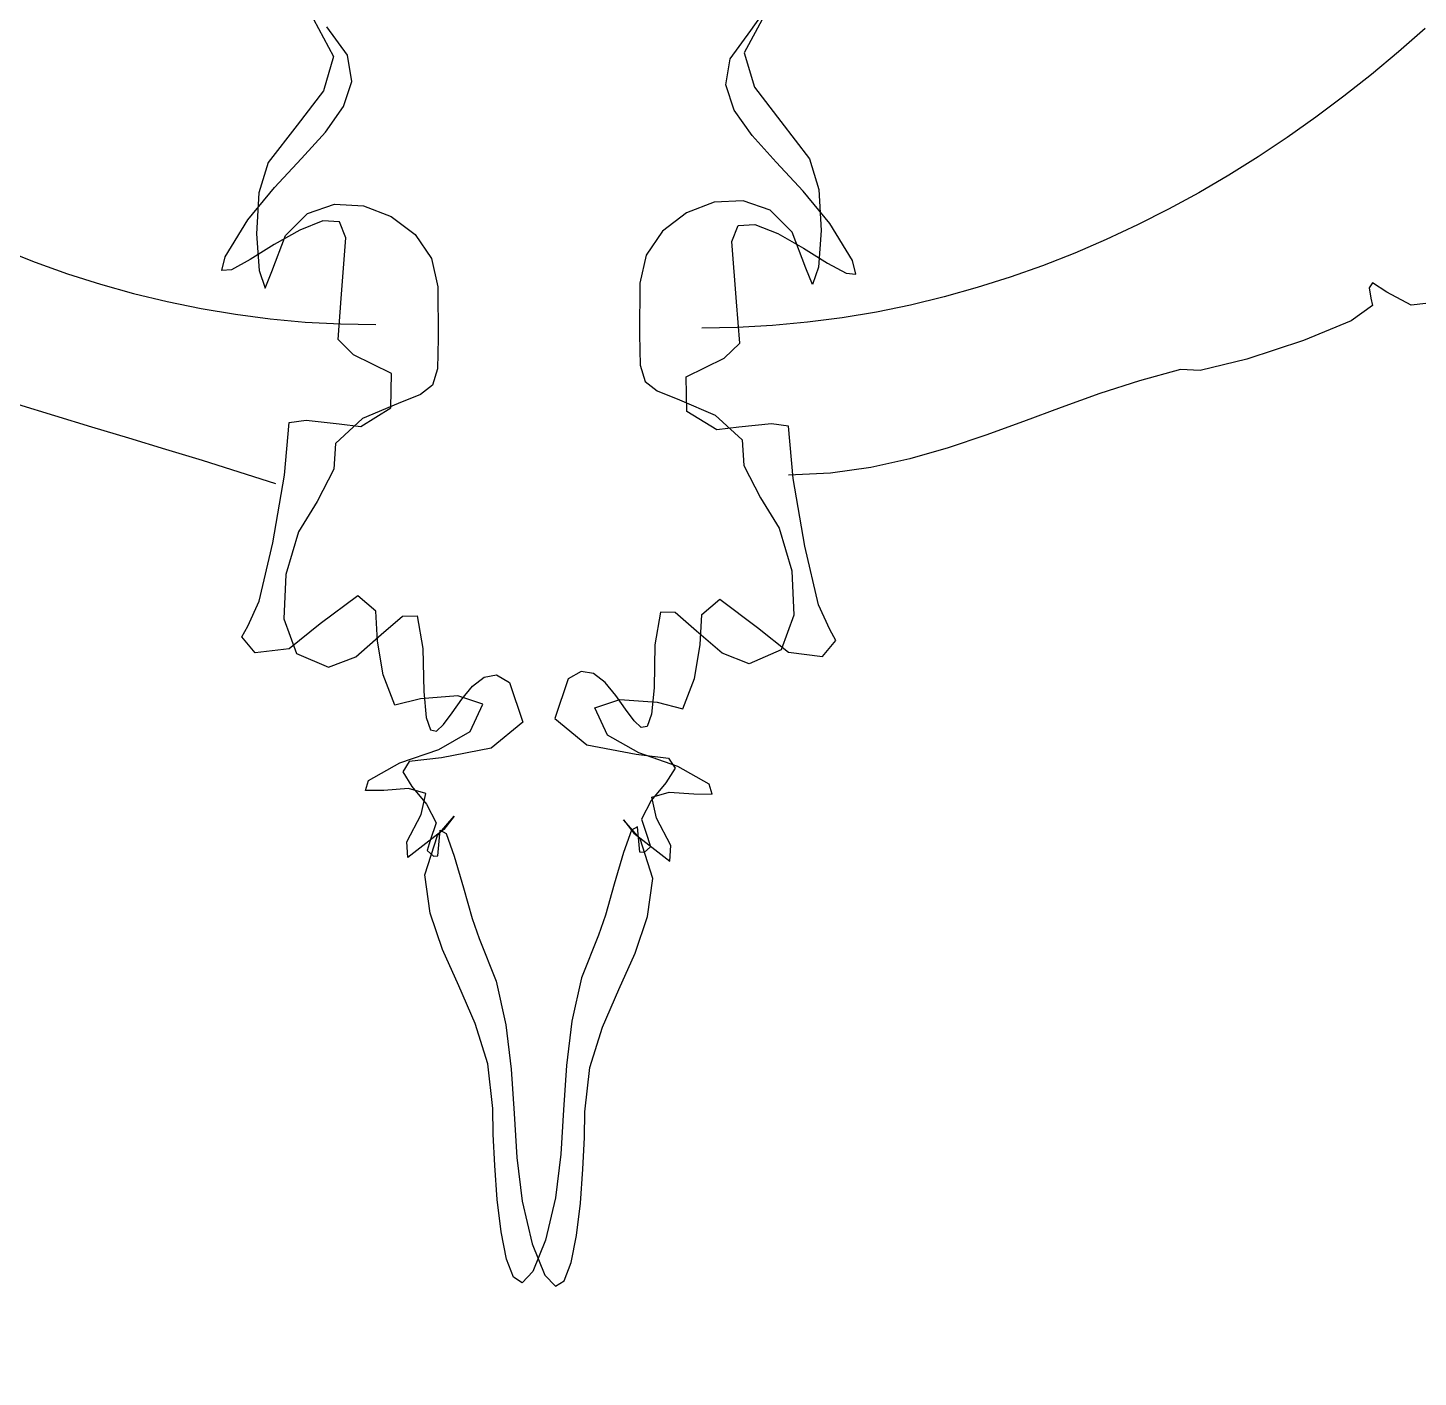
# Model space of a CAD drawing. Header units: centimetres. Extents: x -377343 to 693706, y 194584 to 813780.
# Drawn here: x 194837.48 to 194879.01, y 497991.72 to 498032.04 of the extents above; entities that cross this region are included whole.
import ezdxf

# ---------------------------------------------------------------- set-up
doc = ezdxf.new("R2010")
doc.units = ezdxf.units.CM
doc.layers.add('Layer1', color=7, linetype='Continuous')
doc.layers.add('PIPA', color=11, linetype='Continuous')

msp = doc.modelspace()

# ---------------------------------------------------------------- linework, layer by layer
at = {"layer": 'Layer1'}
for p, q in [((194859.072, 498031.962), (194859.798, 498032.988)), ((194859.072, 498031.962), (194859.798, 498032.988)), ((194846.01, 498032.3), (194846.606, 498031.188)), ((194846.01, 498032.3), (194846.606, 498031.188)), ((194847.027, 498031.224), (194846.414, 498032.068)), ((194847.027, 498031.224), (194846.414, 498032.068)), ((194859.477, 498032.406), (194858.88, 498031.294)), ((194859.477, 498032.406), (194858.88, 498031.294)), ((194879.223, 498032.019), (194878.429, 498031.322)), ((194879.223, 498032.019), (194878.429, 498031.322)), ((194858.459, 498031.118), (194859.072, 498031.962)), ((194858.459, 498031.118), (194859.072, 498031.962)), ((194846.606, 498031.188), (194846.305, 498030.161)), ((194846.606, 498031.188), (194846.305, 498030.161)), ((194847.159, 498030.441), (194847.027, 498031.224)), ((194847.159, 498030.441), (194847.027, 498031.224)), ((194858.88, 498031.294), (194859.181, 498030.267)), ((194858.88, 498031.294), (194859.181, 498030.267)), ((194878.429, 498031.322), (194877.619, 498030.647)), ((194878.429, 498031.322), (194877.619, 498030.647)), ((194858.328, 498030.335), (194858.459, 498031.118)), ((194858.328, 498030.335), (194858.459, 498031.118)), ((194846.907, 498029.687), (194847.159, 498030.441)), ((194846.907, 498029.687), (194847.159, 498030.441)), ((194877.619, 498030.647), (194876.794, 498029.996)), ((194877.619, 498030.647), (194876.794, 498029.996)), ((194846.305, 498030.161), (194845.519, 498029.133)), ((194846.305, 498030.161), (194845.519, 498029.133)), ((194858.579, 498029.581), (194858.328, 498030.335)), ((194858.579, 498029.581), (194858.328, 498030.335)), ((194859.181, 498030.267), (194859.968, 498029.239)), ((194859.181, 498030.267), (194859.968, 498029.239)), ((194876.794, 498029.996), (194875.955, 498029.368)), ((194876.794, 498029.996), (194875.955, 498029.368)), ((194846.372, 498028.929), (194846.907, 498029.687)), ((194846.372, 498028.929), (194846.907, 498029.687)), ((194859.114, 498028.823), (194858.579, 498029.581)), ((194859.114, 498028.823), (194858.579, 498029.581)), ((194845.519, 498029.133), (194844.658, 498028.021)), ((194845.519, 498029.133), (194844.658, 498028.021)), ((194859.968, 498029.239), (194860.828, 498028.127)), ((194859.968, 498029.239), (194860.828, 498028.127)), ((194875.955, 498029.368), (194875.101, 498028.766)), ((194875.955, 498029.368), (194875.101, 498028.766)), ((194845.652, 498028.135), (194846.372, 498028.929)), ((194845.652, 498028.135), (194846.372, 498028.929)), ((194859.834, 498028.029), (194859.114, 498028.823)), ((194859.834, 498028.029), (194859.114, 498028.823)), ((194875.101, 498028.766), (194874.234, 498028.188)), ((194875.101, 498028.766), (194874.234, 498028.188)), ((194844.658, 498028.021), (194844.378, 498027.109)), ((194844.658, 498028.021), (194844.378, 498027.109)), ((194844.847, 498027.27), (194845.652, 498028.135)), ((194844.847, 498027.27), (194845.652, 498028.135)), ((194860.64, 498027.164), (194859.834, 498028.029)), ((194860.64, 498027.164), (194859.834, 498028.029)), ((194860.828, 498028.127), (194861.108, 498027.215)), ((194860.828, 498028.127), (194861.108, 498027.215)), ((194874.234, 498028.188), (194873.353, 498027.638)), ((194874.234, 498028.188), (194873.353, 498027.638)), ((194873.353, 498027.638), (194872.458, 498027.114)), ((194873.353, 498027.638), (194872.458, 498027.114)), ((194844.054, 498026.303), (194844.847, 498027.27)), ((194844.054, 498026.303), (194844.847, 498027.27)), ((194844.378, 498027.109), (194844.309, 498025.882)), ((194844.378, 498027.109), (194844.309, 498025.882)), ((194861.432, 498026.197), (194860.64, 498027.164)), ((194861.432, 498026.197), (194860.64, 498027.164)), ((194861.108, 498027.215), (194861.178, 498025.989)), ((194861.108, 498027.215), (194861.178, 498025.989)), ((194872.458, 498027.114), (194871.55, 498026.619)), ((194872.458, 498027.114), (194871.55, 498026.619)), ((194845.83, 498026.49), (194846.636, 498026.771)), ((194845.83, 498026.49), (194846.636, 498026.771)), ((194846.636, 498026.771), (194847.502, 498026.726)), ((194846.636, 498026.771), (194847.502, 498026.726)), ((194847.502, 498026.726), (194848.336, 498026.407)), ((194847.502, 498026.726), (194848.336, 498026.407)), ((194857.985, 498026.832), (194857.15, 498026.513)), ((194857.985, 498026.832), (194857.15, 498026.513)), ((194858.851, 498026.877), (194857.985, 498026.832)), ((194858.851, 498026.877), (194857.985, 498026.832)), ((194859.656, 498026.596), (194858.851, 498026.877)), ((194859.656, 498026.596), (194858.851, 498026.877)), ((194871.55, 498026.619), (194870.63, 498026.152)), ((194871.55, 498026.619), (194870.63, 498026.152)), ((194843.374, 498025.199), (194844.054, 498026.303)), ((194843.374, 498025.199), (194844.054, 498026.303)), ((194845.178, 498025.835), (194845.83, 498026.49)), ((194845.178, 498025.835), (194845.83, 498026.49)), ((194846.288, 498026.276), (194845.6, 498026)), ((194846.288, 498026.276), (194845.6, 498026)), ((194846.786, 498026.246), (194846.288, 498026.276)), ((194846.786, 498026.246), (194846.288, 498026.276)), ((194846.977, 498025.762), (194846.786, 498026.246)), ((194846.977, 498025.762), (194846.786, 498026.246)), ((194848.336, 498026.407), (194849.047, 498025.864)), ((194848.336, 498026.407), (194849.047, 498025.864)), ((194857.15, 498026.513), (194856.44, 498025.97)), ((194857.15, 498026.513), (194856.44, 498025.97)), ((194860.309, 498025.941), (194859.656, 498026.596)), ((194860.309, 498025.941), (194859.656, 498026.596)), ((194862.112, 498025.093), (194861.432, 498026.197)), ((194862.112, 498025.093), (194861.432, 498026.197)), ((194844.309, 498025.882), (194844.391, 498024.786)), ((194844.309, 498025.882), (194844.391, 498024.786)), ((194844.771, 498024.756), (194845.178, 498025.835)), ((194844.771, 498024.756), (194845.178, 498025.835)), ((194845.6, 498026), (194844.838, 498025.565)), ((194845.6, 498026), (194844.838, 498025.565)), ((194849.047, 498025.864), (194849.541, 498025.147)), ((194849.047, 498025.864), (194849.541, 498025.147)), ((194856.44, 498025.97), (194855.946, 498025.253)), ((194856.44, 498025.97), (194855.946, 498025.253)), ((194858.509, 498025.656), (194858.701, 498026.14)), ((194858.509, 498025.656), (194858.701, 498026.14)), ((194858.701, 498026.14), (194859.199, 498026.17)), ((194858.701, 498026.14), (194859.199, 498026.17)), ((194859.199, 498026.17), (194859.887, 498025.894)), ((194859.199, 498026.17), (194859.887, 498025.894)), ((194859.887, 498025.894), (194860.649, 498025.459)), ((194859.887, 498025.894), (194860.649, 498025.459)), ((194860.715, 498024.862), (194860.309, 498025.941)), ((194860.715, 498024.862), (194860.309, 498025.941)), ((194861.178, 498025.989), (194861.096, 498024.892)), ((194861.178, 498025.989), (194861.096, 498024.892)), ((194870.63, 498026.152), (194869.696, 498025.715)), ((194870.63, 498026.152), (194869.696, 498025.715)), ((194836.736, 498025.414), (194837.693, 498025.038)), ((194836.736, 498025.414), (194837.693, 498025.038)), ((194844.838, 498025.565), (194844.118, 498025.12)), ((194844.838, 498025.565), (194844.118, 498025.12)), ((194846.836, 498023.957), (194846.977, 498025.762)), ((194846.836, 498023.957), (194846.977, 498025.762)), ((194858.651, 498023.851), (194858.509, 498025.656)), ((194858.651, 498023.851), (194858.509, 498025.656)), ((194860.649, 498025.459), (194861.368, 498025.014)), ((194860.649, 498025.459), (194861.368, 498025.014)), ((194869.696, 498025.715), (194868.751, 498025.308)), ((194869.696, 498025.715), (194868.751, 498025.308)), ((194837.693, 498025.038), (194838.663, 498024.694)), ((194837.693, 498025.038), (194838.663, 498024.694)), ((194843.27, 498024.789), (194843.374, 498025.199)), ((194843.27, 498024.789), (194843.374, 498025.199)), ((194844.118, 498025.12), (194843.557, 498024.812)), ((194844.118, 498025.12), (194843.557, 498024.812)), ((194849.541, 498025.147), (194849.726, 498024.305)), ((194849.541, 498025.147), (194849.726, 498024.305)), ((194855.946, 498025.253), (194855.761, 498024.411)), ((194855.946, 498025.253), (194855.761, 498024.411)), ((194861.368, 498025.014), (194861.929, 498024.706)), ((194861.368, 498025.014), (194861.929, 498024.706)), ((194862.216, 498024.683), (194862.112, 498025.093)), ((194862.216, 498024.683), (194862.112, 498025.093)), ((194868.751, 498025.308), (194867.793, 498024.932)), ((194868.751, 498025.308), (194867.793, 498024.932)), ((194838.663, 498024.694), (194839.644, 498024.384)), ((194838.663, 498024.694), (194839.644, 498024.384)), ((194843.557, 498024.812), (194843.27, 498024.789)), ((194843.557, 498024.812), (194843.27, 498024.789)), ((194844.391, 498024.786), (194844.565, 498024.263)), ((194844.391, 498024.786), (194844.565, 498024.263)), ((194844.565, 498024.263), (194844.771, 498024.756)), ((194844.565, 498024.263), (194844.771, 498024.756)), ((194860.922, 498024.369), (194860.715, 498024.862)), ((194860.922, 498024.369), (194860.715, 498024.862)), ((194861.096, 498024.892), (194860.922, 498024.369)), ((194861.096, 498024.892), (194860.922, 498024.369)), ((194861.929, 498024.706), (194862.216, 498024.683)), ((194861.929, 498024.706), (194862.216, 498024.683)), ((194866.823, 498024.588), (194865.842, 498024.278)), ((194866.823, 498024.588), (194865.842, 498024.278)), ((194867.793, 498024.932), (194866.823, 498024.588)), ((194867.793, 498024.932), (194866.823, 498024.588)), ((194839.644, 498024.384), (194840.637, 498024.106)), ((194839.644, 498024.384), (194840.637, 498024.106)), ((194849.726, 498024.305), (194849.739, 498022.77)), ((194849.726, 498024.305), (194849.739, 498022.77)), ((194855.761, 498024.411), (194855.748, 498022.876)), ((194855.761, 498024.411), (194855.748, 498022.876)), ((194865.842, 498024.278), (194864.85, 498024)), ((194865.842, 498024.278), (194864.85, 498024)), ((194877.652, 498024.418), (194877.552, 498024.268)), ((194877.552, 498024.268), (194877.602, 498023.967)), ((194878.077, 498024.147), (194877.652, 498024.418)), ((194878.803, 498023.75), (194878.077, 498024.147)), ((194840.637, 498024.106), (194841.64, 498023.863)), ((194840.637, 498024.106), (194841.64, 498023.863)), ((194841.64, 498023.863), (194842.655, 498023.656)), ((194841.64, 498023.863), (194842.655, 498023.656)), ((194846.744, 498022.726), (194846.836, 498023.957)), ((194846.744, 498022.726), (194846.836, 498023.957)), ((194858.743, 498022.62), (194858.651, 498023.851)), ((194858.743, 498022.62), (194858.651, 498023.851)), ((194863.846, 498023.757), (194862.832, 498023.55)), ((194863.846, 498023.757), (194862.832, 498023.55)), ((194864.85, 498024), (194863.846, 498023.757)), ((194864.85, 498024), (194863.846, 498023.757)), ((194877.652, 498023.742), (194877.012, 498023.284)), ((194877.602, 498023.967), (194877.652, 498023.742)), ((194879.679, 498023.855), (194878.803, 498023.75)), ((194842.655, 498023.656), (194843.679, 498023.484)), ((194842.655, 498023.656), (194843.679, 498023.484)), ((194843.679, 498023.484), (194844.714, 498023.349)), ((194843.679, 498023.484), (194844.714, 498023.349)), ((194844.714, 498023.349), (194845.759, 498023.251)), ((194844.714, 498023.349), (194845.759, 498023.251)), ((194861.807, 498023.378), (194860.772, 498023.243)), ((194861.807, 498023.378), (194860.772, 498023.243)), ((194862.832, 498023.55), (194861.807, 498023.378)), ((194862.832, 498023.55), (194861.807, 498023.378)), ((194845.759, 498023.251), (194846.814, 498023.192)), ((194845.759, 498023.251), (194846.814, 498023.192)), ((194846.814, 498023.192), (194847.878, 498023.172)), ((194846.814, 498023.192), (194847.878, 498023.172)), ((194855.748, 498022.876), (194855.769, 498021.963)), ((194855.748, 498022.876), (194855.769, 498021.963)), ((194858.672, 498023.086), (194857.608, 498023.066)), ((194858.672, 498023.086), (194857.608, 498023.066)), ((194859.727, 498023.145), (194858.672, 498023.086)), ((194859.727, 498023.145), (194858.672, 498023.086)), ((194860.772, 498023.243), (194859.727, 498023.145)), ((194860.772, 498023.243), (194859.727, 498023.145)), ((194877.012, 498023.284), (194875.582, 498022.695)), ((194847.203, 498022.272), (194846.744, 498022.726)), ((194847.203, 498022.272), (194846.744, 498022.726)), ((194849.739, 498022.77), (194849.717, 498021.857)), ((194849.739, 498022.77), (194849.717, 498021.857)), ((194858.284, 498022.166), (194858.743, 498022.62)), ((194858.284, 498022.166), (194858.743, 498022.62)), ((194875.582, 498022.695), (194873.898, 498022.145)), ((194848.337, 498021.717), (194847.203, 498022.272)), ((194848.337, 498021.717), (194847.203, 498022.272)), ((194857.149, 498021.611), (194858.284, 498022.166)), ((194857.149, 498021.611), (194858.284, 498022.166)), ((194873.898, 498022.145), (194872.496, 498021.8)), ((194848.32, 498020.687), (194848.337, 498021.717)), ((194848.32, 498020.687), (194848.337, 498021.717)), ((194849.717, 498021.857), (194849.571, 498021.363)), ((194849.717, 498021.857), (194849.571, 498021.363)), ((194855.769, 498021.963), (194855.916, 498021.469)), ((194855.769, 498021.963), (194855.916, 498021.469)), ((194871.909, 498021.828), (194870.684, 498021.493)), ((194872.496, 498021.8), (194871.909, 498021.828)), ((194849.571, 498021.363), (194849.209, 498021.085)), ((194849.571, 498021.363), (194849.209, 498021.085)), ((194855.916, 498021.469), (194856.278, 498021.191)), ((194855.916, 498021.469), (194856.278, 498021.191)), ((194857.166, 498020.581), (194857.149, 498021.611)), ((194857.166, 498020.581), (194857.149, 498021.611)), ((194870.684, 498021.493), (194869.502, 498021.111)), ((194848.54, 498020.82), (194847.474, 498020.364)), ((194848.54, 498020.82), (194847.474, 498020.364)), ((194849.209, 498021.085), (194848.54, 498020.82)), ((194849.209, 498021.085), (194848.54, 498020.82)), ((194856.278, 498021.191), (194856.947, 498020.926)), ((194856.278, 498021.191), (194856.947, 498020.926)), ((194856.947, 498020.926), (194858.013, 498020.47)), ((194856.947, 498020.926), (194858.013, 498020.47)), ((194869.502, 498021.111), (194868.351, 498020.7)), ((194838.284, 498020.447), (194837.183, 498020.789)), ((194839.388, 498020.11), (194838.284, 498020.447)), ((194847.428, 498020.132), (194848.32, 498020.687)), ((194847.428, 498020.132), (194848.32, 498020.687)), ((194858.059, 498020.026), (194857.166, 498020.581)), ((194858.059, 498020.026), (194857.166, 498020.581)), ((194858.013, 498020.47), (194858.814, 498019.728)), ((194858.013, 498020.47), (194858.814, 498019.728)), ((194868.351, 498020.7), (194867.219, 498020.28)), ((194840.493, 498019.776), (194839.388, 498020.11)), ((194845.142, 498018.677), (194845.288, 498020.245)), ((194845.142, 498018.677), (194845.288, 498020.245)), ((194845.288, 498020.245), (194845.793, 498020.316)), ((194845.288, 498020.245), (194845.793, 498020.316)), ((194845.793, 498020.316), (194846.773, 498020.211)), ((194845.793, 498020.316), (194846.773, 498020.211)), ((194847.474, 498020.364), (194846.673, 498019.622)), ((194847.474, 498020.364), (194846.673, 498019.622)), ((194846.773, 498020.211), (194847.428, 498020.132)), ((194846.773, 498020.211), (194847.428, 498020.132)), ((194858.713, 498020.105), (194858.059, 498020.026)), ((194858.713, 498020.105), (194858.059, 498020.026)), ((194859.693, 498020.21), (194858.713, 498020.105)), ((194859.693, 498020.21), (194858.713, 498020.105)), ((194860.198, 498020.139), (194859.693, 498020.21)), ((194860.198, 498020.139), (194859.693, 498020.21)), ((194860.344, 498018.571), (194860.198, 498020.139)), ((194860.344, 498018.571), (194860.198, 498020.139)), ((194867.219, 498020.28), (194866.096, 498019.871)), ((194841.596, 498019.443), (194840.493, 498019.776)), ((194846.673, 498019.622), (194846.623, 498018.854)), ((194846.673, 498019.622), (194846.623, 498018.854)), ((194858.814, 498019.728), (194858.864, 498018.96)), ((194858.814, 498019.728), (194858.864, 498018.96)), ((194866.096, 498019.871), (194864.969, 498019.493)), ((194842.697, 498019.108), (194841.596, 498019.443)), ((194863.827, 498019.164), (194862.659, 498018.905)), ((194864.969, 498019.493), (194863.827, 498019.164)), ((194843.793, 498018.768), (194842.697, 498019.108)), ((194844.884, 498018.42), (194843.793, 498018.768)), ((194846.623, 498018.854), (194846.122, 498017.887)), ((194846.623, 498018.854), (194846.122, 498017.887)), ((194858.864, 498018.96), (194859.364, 498017.993)), ((194858.864, 498018.96), (194859.364, 498017.993)), ((194861.453, 498018.736), (194860.198, 498018.675)), ((194862.659, 498018.905), (194861.453, 498018.736)), ((194844.796, 498016.655), (194845.142, 498018.677)), ((194844.796, 498016.655), (194845.142, 498018.677)), ((194860.691, 498016.549), (194860.344, 498018.571)), ((194860.691, 498016.549), (194860.344, 498018.571)), ((194859.364, 498017.993), (194859.924, 498017.088)), ((194859.364, 498017.993), (194859.924, 498017.088)), ((194846.122, 498017.887), (194845.563, 498016.982)), ((194846.122, 498017.887), (194845.563, 498016.982)), ((194859.924, 498017.088), (194860.299, 498015.811)), ((194859.924, 498017.088), (194860.299, 498015.811)), ((194844.386, 498014.908), (194844.796, 498016.655)), ((194844.386, 498014.908), (194844.796, 498016.655)), ((194845.563, 498016.982), (194845.187, 498015.705)), ((194845.563, 498016.982), (194845.187, 498015.705)), ((194861.101, 498014.802), (194860.691, 498016.549)), ((194861.101, 498014.802), (194860.691, 498016.549)), ((194860.299, 498015.811), (194860.361, 498014.49)), ((194860.299, 498015.811), (194860.361, 498014.49)), ((194845.187, 498015.705), (194845.125, 498014.384)), ((194845.187, 498015.705), (194845.125, 498014.384)), ((194847.332, 498015.073), (194846.21, 498014.231)), ((194847.332, 498015.073), (194846.21, 498014.231)), ((194847.878, 498014.614), (194847.332, 498015.073)), ((194847.878, 498014.614), (194847.332, 498015.073)), ((194844.05, 498014.164), (194844.386, 498014.908)), ((194844.05, 498014.164), (194844.386, 498014.908)), ((194847.924, 498013.709), (194847.878, 498014.614)), ((194847.924, 498013.709), (194847.878, 498014.614)), ((194856.374, 498014.58), (194856.211, 498013.601)), ((194856.374, 498014.58), (194856.211, 498013.601)), ((194856.813, 498014.57), (194856.374, 498014.58)), ((194856.813, 498014.57), (194856.374, 498014.58)), ((194857.452, 498014.014), (194856.813, 498014.57)), ((194857.452, 498014.014), (194856.813, 498014.57)), ((194857.608, 498014.508), (194858.155, 498014.967)), ((194857.608, 498014.508), (194858.155, 498014.967)), ((194858.155, 498014.967), (194859.276, 498014.125)), ((194858.155, 498014.967), (194859.276, 498014.125)), ((194861.437, 498014.058), (194861.101, 498014.802)), ((194861.437, 498014.058), (194861.101, 498014.802)), ((194843.87, 498013.839), (194844.05, 498014.164)), ((194843.87, 498013.839), (194844.05, 498014.164)), ((194845.125, 498014.384), (194845.506, 498013.35)), ((194845.125, 498014.384), (194845.506, 498013.35)), ((194846.21, 498014.231), (194845.288, 498013.488)), ((194846.21, 498014.231), (194845.288, 498013.488)), ((194848.035, 498013.908), (194848.674, 498014.464)), ((194848.035, 498013.908), (194848.674, 498014.464)), ((194848.674, 498014.464), (194849.112, 498014.474)), ((194848.674, 498014.464), (194849.112, 498014.474)), ((194849.112, 498014.474), (194849.275, 498013.495)), ((194849.112, 498014.474), (194849.275, 498013.495)), ((194857.562, 498013.603), (194857.608, 498014.508)), ((194857.562, 498013.603), (194857.608, 498014.508)), ((194860.361, 498014.49), (194859.98, 498013.456)), ((194860.361, 498014.49), (194859.98, 498013.456)), ((194844.267, 498013.363), (194843.87, 498013.839)), ((194844.267, 498013.363), (194843.87, 498013.839)), ((194847.272, 498013.25), (194848.035, 498013.908)), ((194847.272, 498013.25), (194848.035, 498013.908)), ((194858.215, 498013.356), (194857.452, 498014.014)), ((194858.215, 498013.356), (194857.452, 498014.014)), ((194859.276, 498014.125), (194860.198, 498013.382)), ((194859.276, 498014.125), (194860.198, 498013.382)), ((194861.616, 498013.733), (194861.437, 498014.058)), ((194861.616, 498013.733), (194861.437, 498014.058)), ((194845.288, 498013.488), (194844.267, 498013.363)), ((194845.288, 498013.488), (194844.267, 498013.363)), ((194845.506, 498013.35), (194846.46, 498012.932)), ((194845.506, 498013.35), (194846.46, 498012.932)), ((194848.095, 498012.704), (194847.924, 498013.709)), ((194848.095, 498012.704), (194847.924, 498013.709)), ((194849.275, 498013.495), (194849.303, 498012.21)), ((194849.275, 498013.495), (194849.303, 498012.21)), ((194856.211, 498013.601), (194856.184, 498012.316)), ((194856.211, 498013.601), (194856.184, 498012.316)), ((194857.391, 498012.598), (194857.562, 498013.603)), ((194857.391, 498012.598), (194857.562, 498013.603)), ((194859.026, 498013.038), (194858.215, 498013.356)), ((194859.026, 498013.038), (194858.215, 498013.356)), ((194859.98, 498013.456), (194859.026, 498013.038)), ((194859.98, 498013.456), (194859.026, 498013.038)), ((194860.198, 498013.382), (194861.22, 498013.257)), ((194860.198, 498013.382), (194861.22, 498013.257)), ((194861.22, 498013.257), (194861.616, 498013.733)), ((194861.22, 498013.257), (194861.616, 498013.733)), ((194846.46, 498012.932), (194847.272, 498013.25)), ((194846.46, 498012.932), (194847.272, 498013.25)), ((194848.441, 498011.799), (194848.095, 498012.704)), ((194848.441, 498011.799), (194848.095, 498012.704)), ((194850.759, 498012.368), (194851.105, 498012.638)), ((194850.759, 498012.368), (194851.105, 498012.638)), ((194851.105, 498012.638), (194851.475, 498012.706)), ((194851.105, 498012.638), (194851.475, 498012.706)), ((194851.475, 498012.706), (194851.865, 498012.481)), ((194851.475, 498012.706), (194851.865, 498012.481)), ((194853.621, 498012.587), (194853.221, 498011.403)), ((194853.621, 498012.587), (194853.221, 498011.403)), ((194854.011, 498012.812), (194853.621, 498012.587)), ((194854.011, 498012.812), (194853.621, 498012.587)), ((194854.381, 498012.744), (194854.011, 498012.812)), ((194854.381, 498012.744), (194854.011, 498012.812)), ((194854.728, 498012.474), (194854.381, 498012.744)), ((194854.728, 498012.474), (194854.381, 498012.744)), ((194857.045, 498011.693), (194857.391, 498012.598)), ((194857.045, 498011.693), (194857.391, 498012.598)), ((194850.327, 498012.081), (194849.205, 498011.993)), ((194850.327, 498012.081), (194849.205, 498011.993)), ((194849.303, 498012.21), (194849.382, 498011.428)), ((194849.303, 498012.21), (194849.382, 498011.428)), ((194851.07, 498011.831), (194850.327, 498012.081)), ((194851.07, 498011.831), (194850.327, 498012.081)), ((194850.44, 498011.983), (194850.759, 498012.368)), ((194850.44, 498011.983), (194850.759, 498012.368)), ((194851.865, 498012.481), (194852.266, 498011.297)), ((194851.865, 498012.481), (194852.266, 498011.297)), ((194855.046, 498012.089), (194854.728, 498012.474)), ((194855.046, 498012.089), (194854.728, 498012.474)), ((194855.334, 498011.678), (194855.046, 498012.089)), ((194855.334, 498011.678), (194855.046, 498012.089)), ((194856.184, 498012.316), (194856.104, 498011.534)), ((194856.184, 498012.316), (194856.104, 498011.534)), ((194849.205, 498011.993), (194848.441, 498011.799)), ((194849.205, 498011.993), (194848.441, 498011.799)), ((194850.152, 498011.572), (194850.44, 498011.983)), ((194850.152, 498011.572), (194850.44, 498011.983)), ((194850.693, 498011.011), (194851.07, 498011.831)), ((194850.693, 498011.011), (194851.07, 498011.831)), ((194854.416, 498011.725), (194855.159, 498011.975)), ((194854.416, 498011.725), (194855.159, 498011.975)), ((194854.793, 498010.905), (194854.416, 498011.725)), ((194854.793, 498010.905), (194854.416, 498011.725)), ((194855.159, 498011.975), (194856.282, 498011.887)), ((194855.159, 498011.975), (194856.282, 498011.887)), ((194855.587, 498011.328), (194855.334, 498011.678)), ((194855.587, 498011.328), (194855.334, 498011.678)), ((194856.282, 498011.887), (194857.045, 498011.693)), ((194856.282, 498011.887), (194857.045, 498011.693)), ((194849.382, 498011.428), (194849.511, 498011.062)), ((194849.382, 498011.428), (194849.511, 498011.062)), ((194849.899, 498011.222), (194850.152, 498011.572)), ((194849.899, 498011.222), (194850.152, 498011.572)), ((194852.266, 498011.297), (194851.315, 498010.513)), ((194852.266, 498011.297), (194851.315, 498010.513)), ((194853.221, 498011.403), (194854.172, 498010.619)), ((194853.221, 498011.403), (194854.172, 498010.619)), ((194855.802, 498011.129), (194855.587, 498011.328)), ((194855.802, 498011.129), (194855.587, 498011.328)), ((194856.104, 498011.534), (194855.976, 498011.168)), ((194856.104, 498011.534), (194855.976, 498011.168)), ((194849.511, 498011.062), (194849.684, 498011.023)), ((194849.511, 498011.062), (194849.684, 498011.023)), ((194849.684, 498011.023), (194849.899, 498011.222)), ((194849.684, 498011.023), (194849.899, 498011.222)), ((194849.755, 498010.481), (194850.693, 498011.011)), ((194849.755, 498010.481), (194850.693, 498011.011)), ((194855.731, 498010.375), (194854.793, 498010.905)), ((194855.731, 498010.375), (194854.793, 498010.905)), ((194855.976, 498011.168), (194855.802, 498011.129)), ((194855.976, 498011.168), (194855.802, 498011.129)), ((194848.591, 498010.077), (194849.755, 498010.481)), ((194848.591, 498010.077), (194849.755, 498010.481)), ((194851.315, 498010.513), (194849.838, 498010.229)), ((194851.315, 498010.513), (194849.838, 498010.229)), ((194854.172, 498010.619), (194855.648, 498010.335)), ((194854.172, 498010.619), (194855.648, 498010.335)), ((194847.653, 498009.547), (194848.591, 498010.077)), ((194847.653, 498009.547), (194848.591, 498010.077)), ((194848.867, 498010.116), (194848.675, 498009.812)), ((194848.867, 498010.116), (194848.675, 498009.812)), ((194849.838, 498010.229), (194848.867, 498010.116)), ((194849.838, 498010.229), (194848.867, 498010.116)), ((194855.648, 498010.335), (194856.619, 498010.222)), ((194855.648, 498010.335), (194856.619, 498010.222)), ((194856.895, 498009.971), (194855.731, 498010.375)), ((194856.895, 498009.971), (194855.731, 498010.375)), ((194856.619, 498010.222), (194856.812, 498009.918)), ((194856.619, 498010.222), (194856.812, 498009.918)), ((194848.675, 498009.812), (194848.952, 498009.371)), ((194848.675, 498009.812), (194848.952, 498009.371)), ((194856.812, 498009.918), (194856.535, 498009.477)), ((194856.812, 498009.918), (194856.535, 498009.477)), ((194857.833, 498009.441), (194856.895, 498009.971)), ((194857.833, 498009.441), (194856.895, 498009.971)), ((194847.568, 498009.247), (194847.653, 498009.547)), ((194847.568, 498009.247), (194847.653, 498009.547)), ((194848.111, 498009.255), (194847.568, 498009.247)), ((194848.111, 498009.255), (194847.568, 498009.247)), ((194848.853, 498009.312), (194848.111, 498009.255)), ((194848.853, 498009.312), (194848.111, 498009.255)), ((194849.368, 498009.158), (194848.853, 498009.312)), ((194849.368, 498009.158), (194848.853, 498009.312)), ((194848.952, 498009.371), (194849.388, 498008.845)), ((194848.952, 498009.371), (194849.388, 498008.845)), ((194856.535, 498009.477), (194856.099, 498008.951)), ((194856.535, 498009.477), (194856.099, 498008.951)), ((194856.118, 498009.052), (194856.633, 498009.206)), ((194856.118, 498009.052), (194856.633, 498009.206)), ((194856.633, 498009.206), (194857.376, 498009.149)), ((194856.633, 498009.206), (194857.376, 498009.149)), ((194857.918, 498009.141), (194857.833, 498009.441)), ((194857.918, 498009.141), (194857.833, 498009.441)), ((194849.23, 498008.534), (194849.368, 498009.158)), ((194849.23, 498008.534), (194849.368, 498009.158)), ((194849.388, 498008.845), (194849.674, 498008.287)), ((194849.388, 498008.845), (194849.674, 498008.287)), ((194856.099, 498008.951), (194855.812, 498008.393)), ((194856.099, 498008.951), (194855.812, 498008.393)), ((194856.257, 498008.428), (194856.118, 498009.052)), ((194856.257, 498008.428), (194856.118, 498009.052)), ((194857.376, 498009.149), (194857.918, 498009.141)), ((194857.376, 498009.149), (194857.918, 498009.141)), ((194848.804, 498007.716), (194849.23, 498008.534)), ((194848.804, 498007.716), (194849.23, 498008.534)), ((194849.713, 498007.908), (194850.21, 498008.484)), ((194849.713, 498007.908), (194850.21, 498008.484)), ((194850.21, 498008.484), (194849.905, 498008.083)), ((194850.21, 498008.484), (194849.905, 498008.083)), ((194855.773, 498007.802), (194855.277, 498008.378)), ((194855.277, 498008.378), (194855.581, 498007.977)), ((194855.773, 498007.802), (194855.277, 498008.378)), ((194855.277, 498008.378), (194855.581, 498007.977)), ((194855.812, 498008.393), (194855.986, 498007.858)), ((194855.812, 498008.393), (194855.986, 498007.858)), ((194856.682, 498007.61), (194856.257, 498008.428)), ((194856.682, 498007.61), (194856.257, 498008.428)), ((194849.905, 498008.083), (194848.829, 498007.249)), ((194849.905, 498008.083), (194848.829, 498007.249)), ((194849.674, 498008.287), (194849.5, 498007.752)), ((194849.674, 498008.287), (194849.5, 498007.752)), ((194849.726, 498007.302), (194849.794, 498008.064)), ((194849.726, 498007.302), (194849.794, 498008.064)), ((194849.794, 498008.064), (194849.972, 498007.961)), ((194849.794, 498008.064), (194849.972, 498007.961)), ((194849.972, 498007.961), (194850.218, 498007.287)), ((194849.972, 498007.961), (194850.218, 498007.287)), ((194855.515, 498008.067), (194855.268, 498007.394)), ((194855.515, 498008.067), (194855.268, 498007.394)), ((194855.692, 498008.17), (194855.515, 498008.067)), ((194855.692, 498008.17), (194855.515, 498008.067)), ((194855.581, 498007.977), (194856.657, 498007.143)), ((194855.581, 498007.977), (194856.657, 498007.143)), ((194855.761, 498007.408), (194855.692, 498008.17)), ((194855.761, 498007.408), (194855.692, 498008.17)), ((194848.829, 498007.249), (194848.804, 498007.716)), ((194848.829, 498007.249), (194848.804, 498007.716)), ((194849.342, 498006.732), (194849.713, 498007.908)), ((194849.342, 498006.732), (194849.713, 498007.908)), ((194849.5, 498007.752), (194849.409, 498007.46)), ((194849.5, 498007.752), (194849.409, 498007.46)), ((194856.144, 498006.626), (194855.773, 498007.802)), ((194856.144, 498006.626), (194855.773, 498007.802)), ((194856.078, 498007.566), (194855.894, 498007.399)), ((194856.078, 498007.566), (194855.894, 498007.399)), ((194855.986, 498007.858), (194856.078, 498007.566)), ((194855.986, 498007.858), (194856.078, 498007.566)), ((194856.657, 498007.143), (194856.682, 498007.61)), ((194856.657, 498007.143), (194856.682, 498007.61)), ((194849.409, 498007.46), (194849.592, 498007.293)), ((194849.409, 498007.46), (194849.592, 498007.293)), ((194849.592, 498007.293), (194849.726, 498007.302)), ((194849.592, 498007.293), (194849.726, 498007.302)), ((194850.218, 498007.287), (194850.493, 498006.342)), ((194850.218, 498007.287), (194850.493, 498006.342)), ((194855.268, 498007.394), (194854.993, 498006.448)), ((194855.268, 498007.394), (194854.993, 498006.448)), ((194855.894, 498007.399), (194855.761, 498007.408)), ((194855.894, 498007.399), (194855.761, 498007.408)), ((194849.492, 498005.589), (194849.342, 498006.732)), ((194849.492, 498005.589), (194849.342, 498006.732)), ((194850.493, 498006.342), (194850.755, 498005.422)), ((194850.493, 498006.342), (194850.755, 498005.422)), ((194854.993, 498006.448), (194854.731, 498005.528)), ((194854.993, 498006.448), (194854.731, 498005.528)), ((194855.994, 498005.483), (194856.144, 498006.626)), ((194855.994, 498005.483), (194856.144, 498006.626)), ((194849.868, 498004.497), (194849.492, 498005.589)), ((194849.868, 498004.497), (194849.492, 498005.589)), ((194854.731, 498005.528), (194854.522, 498004.93)), ((194854.731, 498005.528), (194854.522, 498004.93)), ((194855.619, 498004.39), (194855.994, 498005.483)), ((194855.619, 498004.39), (194855.994, 498005.483)), ((194850.755, 498005.422), (194850.964, 498004.824)), ((194850.755, 498005.422), (194850.964, 498004.824)), ((194850.964, 498004.824), (194851.465, 498003.551)), ((194850.964, 498004.824), (194851.465, 498003.551)), ((194854.522, 498004.93), (194854.021, 498003.657)), ((194854.522, 498004.93), (194854.021, 498003.657)), ((194850.356, 498003.41), (194849.868, 498004.497)), ((194850.356, 498003.41), (194849.868, 498004.497)), ((194855.131, 498003.304), (194855.619, 498004.39)), ((194855.131, 498003.304), (194855.619, 498004.39)), ((194850.844, 498002.286), (194850.356, 498003.41)), ((194850.844, 498002.286), (194850.356, 498003.41)), ((194851.465, 498003.551), (194851.76, 498002.248)), ((194851.465, 498003.551), (194851.76, 498002.248)), ((194854.021, 498003.657), (194853.727, 498002.354)), ((194854.021, 498003.657), (194853.727, 498002.354)), ((194854.643, 498002.18), (194855.131, 498003.304)), ((194854.643, 498002.18), (194855.131, 498003.304)), ((194851.219, 498001.081), (194850.844, 498002.286)), ((194851.219, 498001.081), (194850.844, 498002.286)), ((194851.76, 498002.248), (194851.916, 498000.927)), ((194851.76, 498002.248), (194851.916, 498000.927)), ((194853.727, 498002.354), (194853.571, 498001.033)), ((194853.727, 498002.354), (194853.571, 498001.033)), ((194854.268, 498000.975), (194854.643, 498002.18)), ((194854.268, 498000.975), (194854.643, 498002.18)), ((194851.369, 497999.75), (194851.219, 498001.081)), ((194851.369, 497999.75), (194851.219, 498001.081)), ((194851.916, 498000.927), (194852.003, 497999.6)), ((194851.916, 498000.927), (194852.003, 497999.6)), ((194853.571, 498001.033), (194853.483, 497999.706)), ((194853.571, 498001.033), (194853.483, 497999.706)), ((194854.117, 497999.644), (194854.268, 498000.975)), ((194854.117, 497999.644), (194854.268, 498000.975)), ((194851.382, 497998.985), (194851.369, 497999.75)), ((194851.382, 497998.985), (194851.369, 497999.75)), ((194853.483, 497999.706), (194853.396, 497998.386)), ((194853.483, 497999.706), (194853.396, 497998.386)), ((194854.104, 497998.879), (194854.117, 497999.644)), ((194854.104, 497998.879), (194854.117, 497999.644)), ((194852.003, 497999.6), (194852.09, 497998.28)), ((194852.003, 497999.6), (194852.09, 497998.28)), ((194851.425, 497998.04), (194851.382, 497998.985)), ((194851.425, 497998.04), (194851.382, 497998.985)), ((194854.061, 497997.934), (194854.104, 497998.879)), ((194854.061, 497997.934), (194854.104, 497998.879)), ((194853.396, 497998.386), (194853.24, 497997.083)), ((194853.396, 497998.386), (194853.24, 497997.083)), ((194851.503, 497997.027), (194851.425, 497998.04)), ((194851.503, 497997.027), (194851.425, 497998.04)), ((194852.09, 497998.28), (194852.247, 497996.977)), ((194852.09, 497998.28), (194852.247, 497996.977)), ((194853.984, 497996.921), (194854.061, 497997.934)), ((194853.984, 497996.921), (194854.061, 497997.934)), ((194851.619, 497996.059), (194851.503, 497997.027)), ((194851.619, 497996.059), (194851.503, 497997.027)), ((194852.247, 497996.977), (194852.541, 497995.703)), ((194852.247, 497996.977), (194852.541, 497995.703)), ((194853.24, 497997.083), (194852.946, 497995.809)), ((194853.24, 497997.083), (194852.946, 497995.809)), ((194853.868, 497995.953), (194853.984, 497996.921)), ((194853.868, 497995.953), (194853.984, 497996.921)), ((194851.778, 497995.247), (194851.619, 497996.059)), ((194851.778, 497995.247), (194851.619, 497996.059)), ((194853.708, 497995.141), (194853.868, 497995.953)), ((194853.708, 497995.141), (194853.868, 497995.953)), ((194852.541, 497995.703), (194852.921, 497994.767)), ((194852.541, 497995.703), (194852.921, 497994.767)), ((194852.946, 497995.809), (194852.565, 497994.873)), ((194852.946, 497995.809), (194852.565, 497994.873)), ((194851.986, 497994.704), (194851.778, 497995.247)), ((194851.986, 497994.704), (194851.778, 497995.247)), ((194853.5, 497994.598), (194853.708, 497995.141)), ((194853.5, 497994.598), (194853.708, 497995.141)), ((194852.247, 497994.542), (194851.986, 497994.704)), ((194852.247, 497994.542), (194851.986, 497994.704)), ((194852.565, 497994.873), (194852.247, 497994.542)), ((194852.565, 497994.873), (194852.247, 497994.542)), ((194852.921, 497994.767), (194853.239, 497994.436)), ((194852.921, 497994.767), (194853.239, 497994.436)), ((194853.239, 497994.436), (194853.5, 497994.598)), ((194853.239, 497994.436), (194853.5, 497994.598))]:
    msp.add_line(p, q, dxfattribs=at)
at = {"layer": 'PIPA', "lineweight": 35, "extrusion": (0, 0.816497, 0.57735), "elevation": 193451.324}
msp.add_lwpolyline([(-421704.212, -325591.681), (-159560.265, -63447.734), (377343.333, -600351.331), (-158232.47, -1135927.133), (-693706.405, -600453.199), (-454216.825, -360963.619)], dxfattribs=at)

doc.saveas('drawing.dxf')
